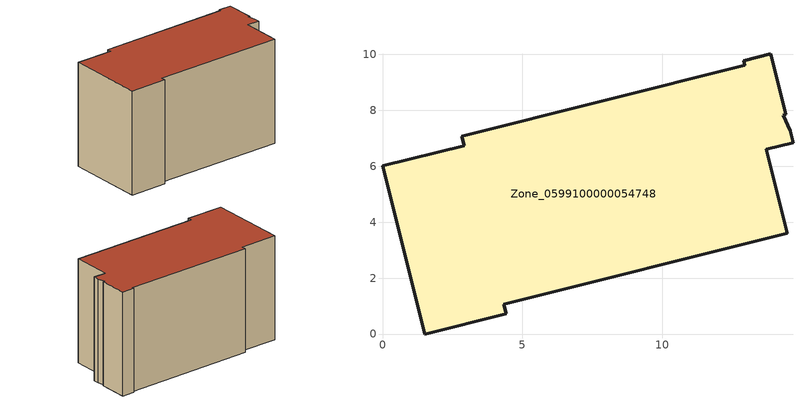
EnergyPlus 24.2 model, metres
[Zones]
Zone_0599100000054748
 floor ground (C_G): 14.57,7.28 14.68,6.85 13.72,6.61 14.47,3.6 4.33,1.07 4.42,0.73 1.51,0 0,6.01 2.92,6.74 2.83,7.08 12.96,9.62 12.92,9.78 13.89,10.02 14.43,7.86 14.32,7.83 z0
 wall outside (C_F): 1.51,0 4.42,0.73 4.33,1.07 14.47,3.6 13.72,6.61 14.68,6.85 14.57,7.28 14.32,7.83 14.43,7.86 13.89,10.02 12.92,9.78 12.96,9.62 2.83,7.08 2.92,6.74 0,6.01 1.51,0 z0:8.28
 roof outside (C_R): 14.68,6.85 14.57,7.28 14.32,7.83 14.43,7.86 13.89,10.02 12.92,9.78 12.96,9.62 2.83,7.08 2.92,6.74 0,6.01 1.51,0 4.42,0.73 4.33,1.07 14.47,3.6 13.72,6.61 z8.28
[BUILDING]
Pand.0599100000054748: North Axis=0; Terrain=City; Loads Convergence Tolerance Value=0.04; Temperature Convergence Tolerance Value=0.4; Solar Distribution=FullExterior; Maximum Number of Warmup Days=25; Minimum Number of Warmup Days=1
[Site:Location]
Rotterdam.The.Hague.AP_ZH_NLD Design_Conditions: Latitude=51.96; Longitude=4.45; Time Zone=1; Elevation=-4.5
[SITE:GROUNDTEMPERATURE:BUILDINGSURFACE]
18, 18, 18, 18, 18, 18, 18, 18, 18, 18, 18, 18
[MATERIAL] Thermal Absorptance=0.9; Solar Absorptance=0.7; Visible Absorptance=0.7
Name | Roughness | Thickness | Conductivity | Density | Specific Heat
G.TI.1975-1991 | MediumSmooth | 0.15 | 0.288461 | 540 | 1210
F.TI.1975-1991 | Rough | 0.3 | 0.230769 | 1920 | 840
R.TI.1975-1991 | MediumRough | 0.2 | 0.153846 | 1500 | 1000
[CONSTRUCTION]
C_G: G.TI.1975-1991
C_F: F.TI.1975-1991
C_R: R.TI.1975-1991
[ZONE]
Zone_0599100000054748: Type=1; Multiplier=1; Ceiling Height=Autocalculate; Volume=Autocalculate; Floor Area=autocalculate; Part of Total Floor Area=Yes
[ZONEINFILTRATION:DESIGNFLOWRATE]
Infil_Zone_0599100000054748: Zone or ZoneList or Space or SpaceList=Zone_0599100000054748; Schedule=AlwaysOn; Design Flow Rate Calculation Method=Flow/Area; Flow Rate per Floor Area=0.003; Constant Term Coefficient=1; Temperature Term Coefficient=0; Velocity Term Coefficient=0; Velocity Squared Term Coefficient=0
[HVACTEMPLATE:ZONE:IDEALLOADSAIRSYSTEM]
Zone_0599100000054748: Maximum Heating Supply Air Temperature=50; Minimum Cooling Supply Air Temperature=13; Maximum Heating Supply Air Humidity Ratio=0.0156; Minimum Cooling Supply Air Humidity Ratio=0.0077; Heating Limit=NoLimit; Cooling Limit=NoLimit; Dehumidification Control Type=ConstantSensibleHeatRatio; Cooling Sensible Heat Ratio=0.7; Dehumidification Setpoint=60; Humidification Control Type=None; Humidification Setpoint=30; Outdoor Air Method=None; Outdoor Air Flow Rate per Person=0.00944; Outdoor Air Flow Rate per Zone Floor Area=0; Outdoor Air Flow Rate per Zone=0; Demand Controlled Ventilation Type=None; Outdoor Air Economizer Type=NoEconomizer; Heat Recovery Type=None; Sensible Heat Recovery Effectiveness=0.7; Latent Heat Recovery Effectiveness=0.65
[ZONECONTROL:THERMOSTAT]
ThermostatControl_Zone_0599100000054748: Zone or ZoneList=Zone_0599100000054748; Control Type Schedule=DualSetpointControlType; Control 1=Thermostat_Zone_0599100000054748; Temperature Difference Between Cutout And Setpoint=0
[THERMOSTATSETPOINT:DUALSETPOINT]
Thermostat_Zone_0599100000054748: Heating Setpoint Temperature Schedule=HeatingSetpoint_Zone_0599100000054748; Cooling Setpoint Temperature Schedule=CoolingSetpoint_Zone_0599100000054748
[SCHEDULE:COMPACT]
HeatingSetpoint_Zone_0599100000054748: Through: 12/31, For: AllDays, Until: 24:00, 21
CoolingSetpoint_Zone_0599100000054748: Through: 12/31, For: AllDays, Until: 24:00, 24
DualSetpointControlType: Through: 12/31, For: AllDays, Until: 24:00, 4
AlwaysOn: Through: 12/31, For: AllDays, Until: 24:00, 1
